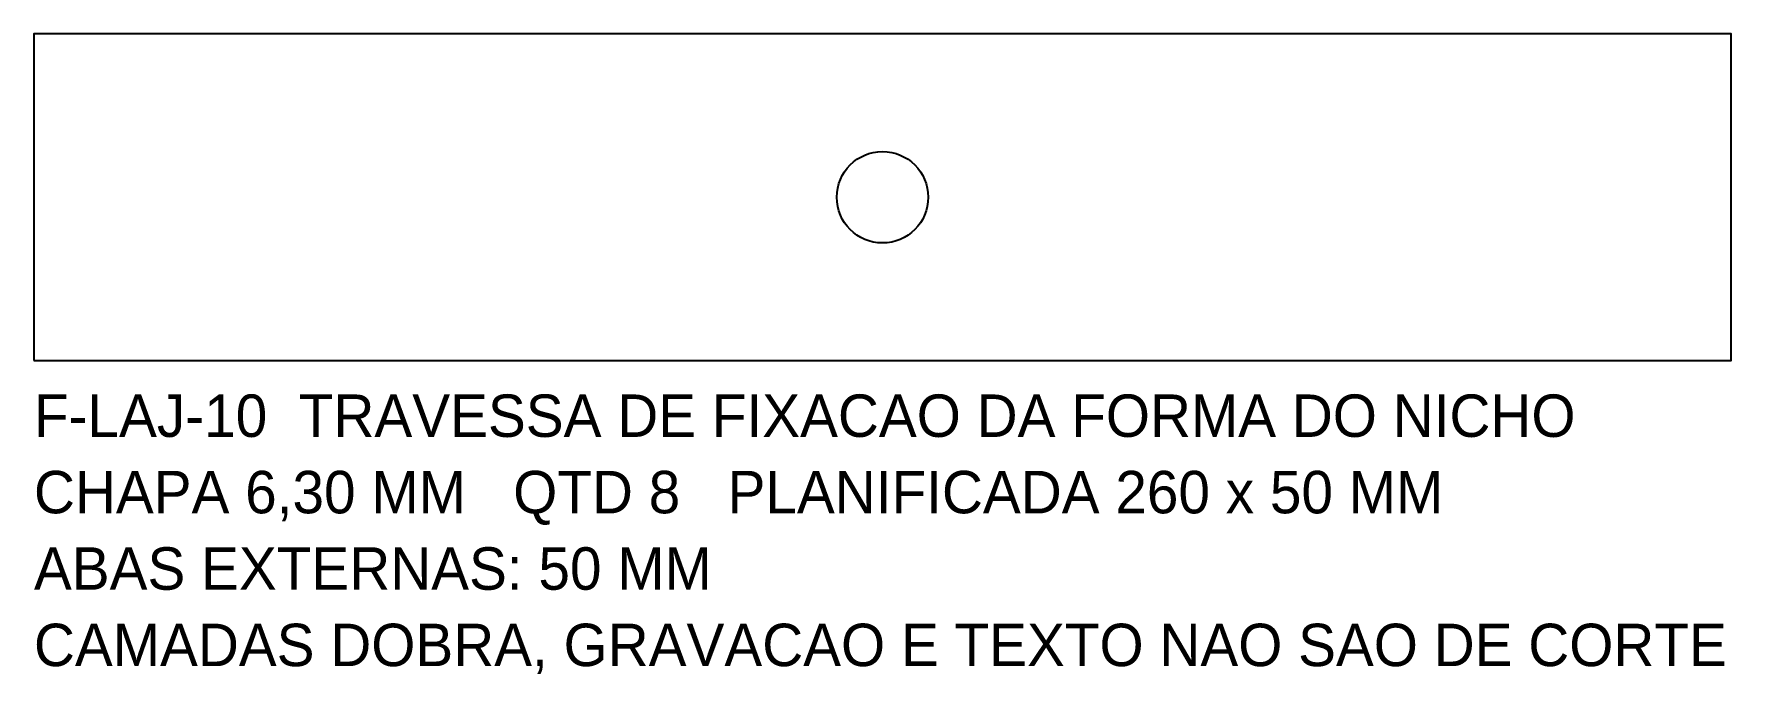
# Model space of a CAD drawing. Header units: millimetres. Extents: x 0 to 260, y -48 to 50.
import ezdxf

# ---------------------------------------------------------------- set-up
doc = ezdxf.new("R2010")
doc.units = ezdxf.units.MM
doc.layers.add('CORTE', color=7, linetype='CONTINUOUS')
doc.layers.add('TEXTO', color=3, linetype='CONTINUOUS')

msp = doc.modelspace()

# ---------------------------------------------------------------- linework, layer by layer
at = {"layer": 'CORTE'}
msp.add_lwpolyline([(0, 0), (260, 0), (260, 50), (0, 50)], close=True, dxfattribs=at)
msp.add_circle((130, 25), 7, dxfattribs=at)

# ---------------------------------------------------------------- texts
at = {"layer": 'TEXTO'}
for s, p in [('F-LAJ-10  TRAVESSA DE FIXACAO DA FORMA DO NICHO', (0, -11.7)), ('CHAPA 6,30 MM   QTD 8   PLANIFICADA 260 x 50 MM', (0, -23.4)), ('ABAS EXTERNAS: 50 MM', (0, -35.1)), ('CAMADAS DOBRA, GRAVACAO E TEXTO NAO SAO DE CORTE', (0, -46.8))]:
    msp.add_text(s, height=6.5, dxfattribs=at).set_placement(p)

doc.saveas('drawing.dxf')
